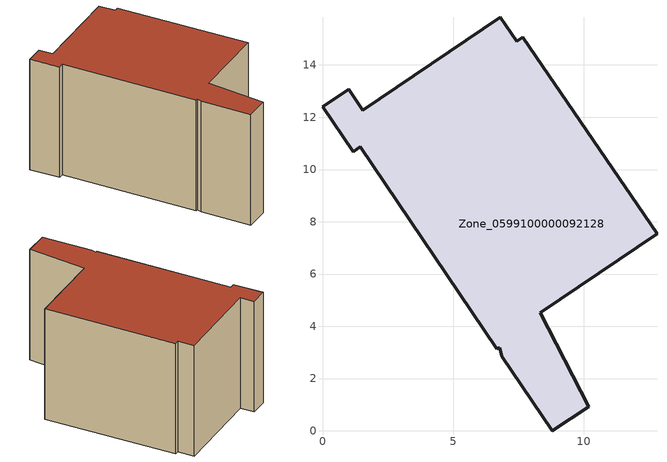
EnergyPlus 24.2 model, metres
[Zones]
Zone_0599100000092128
 floor ground (C_G): 8.34,4.51 10.19,0.92 8.8,0 6.87,2.86 6.78,3.19 6.67,3.14 1.45,10.87 1.17,10.67 0,12.4 1,13.07 1.54,12.27 6.8,15.83 7.43,14.9 7.67,15.07 12.8,7.54 z0
 wall outside (C_F): 1.54,12.27 1,13.07 0,12.4 1.17,10.67 1.45,10.87 6.67,3.14 6.78,3.19 6.87,2.86 8.8,0 10.19,0.92 8.34,4.51 12.8,7.54 7.67,15.07 7.43,14.9 6.8,15.83 1.54,12.27 z0:8.05
 roof outside (C_R): 6.78,3.19 6.87,2.86 8.8,0 10.19,0.92 8.34,4.51 12.8,7.54 7.67,15.07 7.43,14.9 6.8,15.83 1.54,12.27 1,13.07 0,12.4 1.17,10.67 1.45,10.87 6.67,3.14 z8.05
[BUILDING]
Pand.0599100000092128: North Axis=0; Terrain=City; Loads Convergence Tolerance Value=0.04; Temperature Convergence Tolerance Value=0.4; Solar Distribution=FullExterior; Maximum Number of Warmup Days=25; Minimum Number of Warmup Days=1
[Site:Location]
Rotterdam.The.Hague.AP_ZH_NLD Design_Conditions: Latitude=51.96; Longitude=4.45; Time Zone=1; Elevation=-4.5
[SITE:GROUNDTEMPERATURE:BUILDINGSURFACE]
18, 18, 18, 18, 18, 18, 18, 18, 18, 18, 18, 18
[MATERIAL] Thermal Absorptance=0.9; Solar Absorptance=0.7; Visible Absorptance=0.7
Name | Roughness | Thickness | Conductivity | Density | Specific Heat
G.TI.1975-1991 | MediumSmooth | 0.15 | 0.288461 | 540 | 1210
F.TI.1975-1991 | Rough | 0.3 | 0.230769 | 1920 | 840
R.TI.1975-1991 | MediumRough | 0.2 | 0.153846 | 1500 | 1000
[CONSTRUCTION]
C_G: G.TI.1975-1991
C_F: F.TI.1975-1991
C_R: R.TI.1975-1991
[ZONE]
Zone_0599100000092128: Type=1; Multiplier=1; Ceiling Height=Autocalculate; Volume=Autocalculate; Floor Area=autocalculate; Part of Total Floor Area=Yes
[ZONEINFILTRATION:DESIGNFLOWRATE]
Infil_Zone_0599100000092128: Zone or ZoneList or Space or SpaceList=Zone_0599100000092128; Schedule=AlwaysOn; Design Flow Rate Calculation Method=Flow/Area; Flow Rate per Floor Area=0.003; Constant Term Coefficient=1; Temperature Term Coefficient=0; Velocity Term Coefficient=0; Velocity Squared Term Coefficient=0
[HVACTEMPLATE:ZONE:IDEALLOADSAIRSYSTEM]
Zone_0599100000092128: Maximum Heating Supply Air Temperature=50; Minimum Cooling Supply Air Temperature=13; Maximum Heating Supply Air Humidity Ratio=0.0156; Minimum Cooling Supply Air Humidity Ratio=0.0077; Heating Limit=NoLimit; Cooling Limit=NoLimit; Dehumidification Control Type=ConstantSensibleHeatRatio; Cooling Sensible Heat Ratio=0.7; Dehumidification Setpoint=60; Humidification Control Type=None; Humidification Setpoint=30; Outdoor Air Method=None; Outdoor Air Flow Rate per Person=0.00944; Outdoor Air Flow Rate per Zone Floor Area=0; Outdoor Air Flow Rate per Zone=0; Demand Controlled Ventilation Type=None; Outdoor Air Economizer Type=NoEconomizer; Heat Recovery Type=None; Sensible Heat Recovery Effectiveness=0.7; Latent Heat Recovery Effectiveness=0.65
[ZONECONTROL:THERMOSTAT]
ThermostatControl_Zone_0599100000092128: Zone or ZoneList=Zone_0599100000092128; Control Type Schedule=DualSetpointControlType; Control 1=Thermostat_Zone_0599100000092128; Temperature Difference Between Cutout And Setpoint=0
[THERMOSTATSETPOINT:DUALSETPOINT]
Thermostat_Zone_0599100000092128: Heating Setpoint Temperature Schedule=HeatingSetpoint_Zone_0599100000092128; Cooling Setpoint Temperature Schedule=CoolingSetpoint_Zone_0599100000092128
[SCHEDULE:COMPACT]
HeatingSetpoint_Zone_0599100000092128: Through: 12/31, For: AllDays, Until: 24:00, 21
CoolingSetpoint_Zone_0599100000092128: Through: 12/31, For: AllDays, Until: 24:00, 24
DualSetpointControlType: Through: 12/31, For: AllDays, Until: 24:00, 4
AlwaysOn: Through: 12/31, For: AllDays, Until: 24:00, 1
